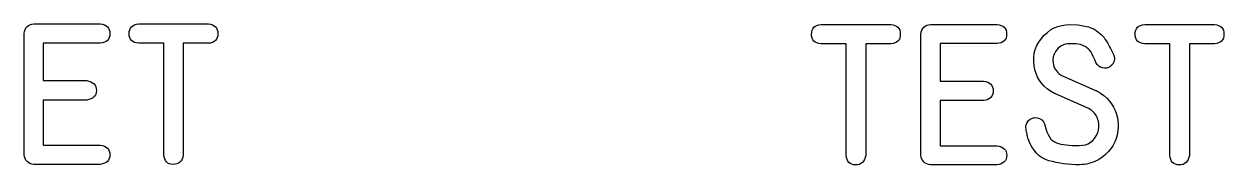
# Model space of a CAD drawing. Extents: x 33 to 177, y 88 to 209.
# Drawn here: x 70.76 to 100.86, y 161.46 to 165 of the extents above; entities that cross this region are included whole.
import ezdxf

# ---------------------------------------------------------------- set-up
doc = ezdxf.new("R2010")
doc.units = 0
doc.layers.add('Top', color=7, linetype='CONTINUOUS')

msp = doc.modelspace()

# ---------------------------------------------------------------- linework, layer by layer
at = {"layer": 'Top', "color": 1}
for points in [[(71.008627, 164.997974), (72.676048, 164.997974)], [(73.640426, 164.997974), (75.388806, 164.997974)], [(90.756522, 164.985066), (92.504901, 164.985066)], [(93.501037, 164.985066), (95.168461, 164.985066)], [(97.007843, 164.985147), (97.197323, 164.979961)], [(98.873913, 164.985066), (100.622296, 164.985066)], [(70.764026, 161.714807), (70.764026, 164.756816)], [(93.256439, 161.701899), (93.256439, 164.743908)], [(72.676048, 164.517383), (71.24806, 164.517383), (71.24806, 163.575151), (72.336708, 163.575151)], [(74.272599, 161.711361), (74.272599, 164.512214), (73.640426, 164.512214)], [(75.388806, 164.512214), (74.758355, 164.512214), (74.758355, 161.711361)], [(91.388694, 161.698453), (91.388694, 164.499306), (90.756522, 164.499306)], [(92.504901, 164.499306), (91.874454, 164.499306), (91.874454, 161.698453)], [(95.168461, 164.504474), (93.740474, 164.504474), (93.740474, 163.562243), (94.829118, 163.562243)], [(97.261052, 164.478679), (97.149088, 164.497624), (96.990614, 164.502809)], [(99.506089, 161.698453), (99.506089, 164.499306), (98.873913, 164.499306)], [(100.622296, 164.499306), (99.991845, 164.499306), (99.991845, 161.698453)], [(96.789055, 163.703541), (96.807999, 163.694933), (96.828671, 163.686325), (97.624564, 163.334868)], [(97.429852, 162.892242), (96.632316, 163.241918), (96.606493, 163.255712)], [(97.624564, 163.334868), (97.652116, 163.322803), (97.683125, 163.307316), (97.710677, 163.291829)], [(72.336708, 163.085952), (71.24806, 163.085952), (71.24806, 161.95424), (72.676048, 161.95424)], [(94.829118, 163.073044), (93.740474, 163.073044), (93.740474, 161.941332), (95.168461, 161.941332)], [(96.363627, 162.473648), (96.368777, 162.458161)], [(72.676048, 161.470206), (71.008627, 161.470206)], [(95.168461, 161.457298), (93.501037, 161.457298)]]:
    msp.add_lwpolyline(points, dxfattribs=at)
for points in [[(72.676048, 164.517383)], [(95.168461, 164.504474)], [(74.272599, 161.711361)], [(91.388694, 161.698453)], [(99.506089, 161.698453)]]:
    msp.add_lwpolyline(points, close=True, dxfattribs=at)
for points in [[(70.764026, 164.756816), (70.785851, 164.908399), (70.867384, 164.988785), (71.008627, 164.997974)], [(72.676048, 164.997974), (72.837967, 164.985345), (72.918354, 164.904385), (72.917206, 164.755094)], [(73.399268, 164.753373), (73.400444, 164.902658), (73.48083, 164.984192), (73.640426, 164.997974)], [(75.388806, 164.997974), (75.54728, 164.985345), (75.626518, 164.903811), (75.626518, 164.753373)], [(90.515367, 164.740465), (90.516543, 164.88975), (90.596928, 164.971284), (90.756522, 164.985066)], [(92.504901, 164.985066), (92.663376, 164.972436), (92.742613, 164.890903), (92.742613, 164.740465)], [(93.256439, 164.743908), (93.278265, 164.895491), (93.359797, 164.975877), (93.501037, 164.985066)], [(95.168461, 164.985066), (95.330379, 164.972436), (95.410764, 164.891477), (95.409616, 164.742186)], [(96.280933, 164.633746), (96.465818, 164.868013), (96.708122, 164.985147), (97.007843, 164.985147)], [(97.197323, 164.979961), (97.259337, 164.968484), (97.319052, 164.956995), (97.37647, 164.945495)], [(97.37647, 164.945495), (97.433888, 164.93517), (97.49188, 164.916796), (97.550446, 164.890373)], [(98.632758, 164.740465), (98.633934, 164.88975), (98.714319, 164.971284), (98.873913, 164.985066)], [(100.622296, 164.985066), (100.78077, 164.972436), (100.860007, 164.890903), (100.860007, 164.740465)], [(72.917206, 164.755094), (72.917206, 164.606956), (72.83682, 164.527719), (72.676048, 164.517383)], [(73.640426, 164.512214), (73.479654, 164.524844), (73.399268, 164.60523), (73.399268, 164.753373)], [(75.626518, 164.753373), (75.627693, 164.604085), (75.548456, 164.523698), (75.388806, 164.512214)], [(90.756522, 164.499306), (90.595752, 164.511936), (90.515367, 164.592322), (90.515367, 164.740465)], [(92.742613, 164.740465), (92.743789, 164.591176), (92.664552, 164.51079), (92.504901, 164.499306)], [(95.409616, 164.742186), (95.409616, 164.594048), (95.329231, 164.514811), (95.168461, 164.504474)], [(96.120737, 163.843099), (96.043796, 164.13708), (96.097195, 164.400629), (96.280933, 164.633746)], [(97.550446, 164.890373), (97.695138, 164.822622), (97.805955, 164.729605), (97.882896, 164.611324)], [(98.873913, 164.499306), (98.713143, 164.511936), (98.632758, 164.592322), (98.632758, 164.740465)], [(100.860007, 164.740465), (100.861183, 164.591176), (100.781946, 164.51079), (100.622296, 164.499306)], [(96.990614, 164.502809), (96.836732, 164.500458), (96.719025, 164.433852), (96.637491, 164.302993)], [(97.338564, 164.449399), (97.315587, 164.458595), (97.28975, 164.468355), (97.261052, 164.478679)], [(97.412637, 164.409782), (97.387371, 164.42815), (97.36268, 164.441356), (97.338564, 164.449399)], [(97.553885, 164.235803), (97.520581, 164.305855), (97.473498, 164.363848), (97.412637, 164.409782)], [(97.882896, 164.611324), (97.959836, 164.493042), (98.029312, 164.364999), (98.091323, 164.227195)], [(96.637491, 164.302993), (96.582369, 164.219164), (96.561698, 164.125572), (96.57548, 164.022218)], [(97.650345, 164.032544), (97.620488, 164.099148), (97.588335, 164.166901), (97.553885, 164.235803)], [(97.813988, 163.894742), (97.74279, 163.910829), (97.688243, 163.956763), (97.650345, 164.032544)], [(98.10681, 164.18241), (98.119439, 164.12614), (98.113701, 164.075038), (98.089594, 164.029104)], [(98.091323, 164.227195), (98.097062, 164.214566), (98.102224, 164.199638), (98.10681, 164.18241)], [(96.606493, 163.255712), (96.345814, 163.393516), (96.183895, 163.589311), (96.120737, 163.843099)], [(96.57548, 164.022218), (96.591567, 163.89475), (96.651281, 163.795992), (96.754624, 163.725942)], [(98.010357, 163.932637), (97.950644, 163.890147), (97.885187, 163.877515), (97.813988, 163.894742)], [(98.046531, 163.963646), (98.031597, 163.948712), (98.019539, 163.938376), (98.010357, 163.932637)], [(98.089594, 164.029104), (98.075813, 164.000395), (98.061458, 163.978576), (98.046531, 163.963646)], [(72.336708, 163.575151), (72.499776, 163.551038), (72.580736, 163.46893), (72.579588, 163.328828)], [(94.829118, 163.562243), (94.992186, 163.538127), (95.073146, 163.456019), (95.071998, 163.31592)], [(96.754624, 163.725942), (96.75921, 163.722485), (96.764372, 163.718463), (96.77011, 163.713877)], [(96.77011, 163.713877), (96.775849, 163.71042), (96.782164, 163.706974), (96.789055, 163.703541)], [(72.579588, 163.328828), (72.579588, 163.189876), (72.498628, 163.108918), (72.336708, 163.085952)], [(95.071998, 163.31592), (95.071998, 163.176968), (94.991038, 163.09601), (94.829118, 163.073044)], [(97.710677, 163.291829), (97.71872, 163.28609), (97.727328, 163.280352), (97.7365, 163.274613)], [(97.7365, 163.274613), (97.746825, 163.270027), (97.756585, 163.264865), (97.765781, 163.259127)], [(97.765781, 163.259127), (97.993157, 163.109838), (98.133832, 162.903134), (98.187804, 162.639012)], [(97.560768, 162.811283), (97.527466, 162.839992), (97.483827, 162.866979), (97.429852, 162.892242)], [(95.896819, 162.351347), (95.879603, 162.434029), (95.8997, 162.506949), (95.957108, 162.570108)], [(95.957108, 162.570108), (96.015674, 162.633269), (96.08802, 162.657385), (96.174147, 162.642455)], [(96.174147, 162.642455), (96.264869, 162.624087), (96.328029, 162.567818), (96.363627, 162.473648)], [(97.710628, 162.556346), (97.685364, 162.65855), (97.635411, 162.743529), (97.560768, 162.811283)], [(97.693412, 162.263513), (97.73016, 162.357678), (97.735898, 162.455289), (97.710628, 162.556346)], [(98.187804, 162.639012), (98.208477, 162.535658), (98.213075, 162.429434), (98.201598, 162.320342)], [(95.920948, 162.230768), (95.914058, 162.270961), (95.906014, 162.311154), (95.896819, 162.351347)], [(95.951958, 162.113636), (95.938176, 162.151531), (95.927839, 162.190575), (95.920948, 162.230768)], [(96.368777, 162.458161), (96.4239, 162.208966), (96.519788, 162.060253), (96.656442, 162.012022)], [(97.23005, 161.946568), (97.455129, 161.946568), (97.609583, 162.052216), (97.693412, 162.263513)], [(98.201598, 162.320342), (98.18323, 162.164163), (98.128108, 162.019469), (98.036233, 161.88626)], [(72.676048, 161.95424), (72.837967, 161.930125), (72.918927, 161.849165), (72.918927, 161.711361)], [(95.168461, 161.941332), (95.330379, 161.917216), (95.411338, 161.836257), (95.411338, 161.698453)], [(96.470444, 161.564143), (96.228138, 161.633045), (96.055309, 161.816209), (95.951958, 162.113636)], [(96.656442, 162.012022), (96.794246, 161.96379), (96.985449, 161.941972), (97.23005, 161.946568)], [(71.008627, 161.470206), (70.865082, 161.488574), (70.783548, 161.570108), (70.764026, 161.714807)], [(72.918927, 161.711361), (72.918927, 161.573557), (72.837967, 161.493172), (72.676048, 161.470206)], [(74.503421, 161.470206), (74.361024, 161.472558), (74.284083, 161.552943), (74.272599, 161.711361)], [(74.758355, 161.711361), (74.731944, 161.548293), (74.646966, 161.467908), (74.503421, 161.470206)], [(91.619516, 161.457298), (91.477119, 161.45965), (91.400178, 161.540035), (91.388694, 161.698453)], [(91.874454, 161.698453), (91.84804, 161.535385), (91.763061, 161.455), (91.619516, 161.457298)], [(93.501037, 161.457298), (93.357492, 161.475666), (93.27596, 161.5572), (93.256439, 161.701899)], [(95.411338, 161.698453), (95.411338, 161.560648), (95.330379, 161.480264), (95.168461, 161.457298)], [(98.036233, 161.88626), (97.945513, 161.754197), (97.831251, 161.651993), (97.693447, 161.579648)], [(99.736907, 161.457298), (99.594512, 161.45965), (99.517573, 161.540035), (99.506089, 161.698453)], [(99.991845, 161.698453), (99.965433, 161.535385), (99.880454, 161.455), (99.736907, 161.457298)], [(97.233529, 161.462515), (96.967109, 161.462515), (96.712748, 161.496391), (96.470444, 161.564143)], [(97.693447, 161.579648), (97.545309, 161.50156), (97.392003, 161.462515), (97.233529, 161.462515)]]:
    msp.add_open_spline(points, degree=3, dxfattribs=at)

doc.saveas('drawing.dxf')
